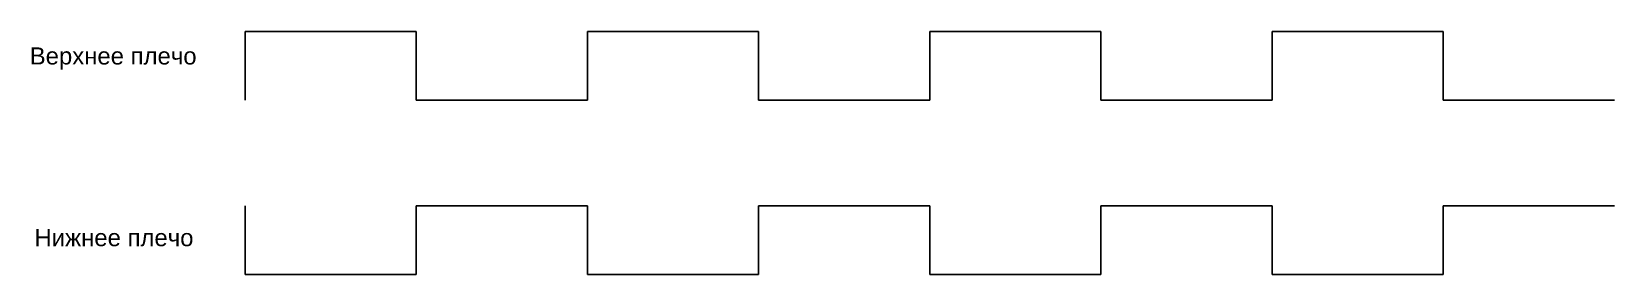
# Model space of a CAD drawing. Header units: millimetres. Extents: x 1977 to 2855, y 1484 to 1520.
# Drawn here: x 1977 to 2208.2, y 1484.1 to 1519.5 of the extents above.
import ezdxf

# ---------------------------------------------------------------- set-up
doc = ezdxf.new("R2010")
doc.units = ezdxf.units.MM
doc.styles.get("Standard").update_dxf_attribs({"font": 'arial.ttf'})

msp = doc.modelspace()

# ---------------------------------------------------------------- linework, layer by layer
for p, q in [((2008.17, 1509.53), (2008.17, 1519.53)), ((2008.17, 1519.53), (2033.17, 1519.53)), ((2033.17, 1519.53), (2033.17, 1509.53)), ((2058.17, 1509.53), (2058.17, 1519.53)), ((2058.17, 1519.53), (2083.17, 1519.53)), ((2083.17, 1519.53), (2083.17, 1509.53)), ((2108.17, 1509.53), (2108.17, 1519.53)), ((2108.17, 1519.53), (2133.17, 1519.53)), ((2133.17, 1519.53), (2133.17, 1509.53)), ((2158.17, 1509.53), (2158.17, 1519.53)), ((2158.17, 1519.53), (2183.17, 1519.53)), ((2183.17, 1519.53), (2183.17, 1509.53)), ((2033.17, 1509.53), (2058.17, 1509.53)), ((2083.17, 1509.53), (2108.17, 1509.53)), ((2133.17, 1509.53), (2158.17, 1509.53)), ((2183.17, 1509.53), (2208.17, 1509.53)), ((2008.17, 1494.05), (2008.17, 1484.05)), ((2033.17, 1484.05), (2033.17, 1494.05)), ((2033.17, 1494.05), (2058.17, 1494.05)), ((2058.17, 1494.05), (2058.17, 1484.05)), ((2083.17, 1484.05), (2083.17, 1494.05)), ((2083.17, 1494.05), (2108.17, 1494.05)), ((2108.17, 1494.05), (2108.17, 1484.05)), ((2133.17, 1484.05), (2133.17, 1494.05)), ((2133.17, 1494.05), (2158.17, 1494.05)), ((2158.17, 1494.05), (2158.17, 1484.05)), ((2183.17, 1484.05), (2183.17, 1494.05)), ((2183.17, 1494.05), (2208.17, 1494.05)), ((2008.17, 1484.05), (2033.17, 1484.05)), ((2058.17, 1484.05), (2083.17, 1484.05)), ((2108.17, 1484.05), (2133.17, 1484.05)), ((2158.17, 1484.05), (2183.17, 1484.05))]:
    msp.add_line(p, q)

# ---------------------------------------------------------------- texts
at = {"char_height": 2.5, "attachment_point": 1}
for s, insert in [('Верхнее плечо', (1976.7, 1517.23)), ('Нижнее плечо', (1977.4, 1490.67))]:
    msp.add_mtext_dynamic_manual_height_columns(s, width=28.6212, gutter_width=12.5, heights=[9.45], dxfattribs=dict(at, insert=insert))

doc.saveas('drawing.dxf')
